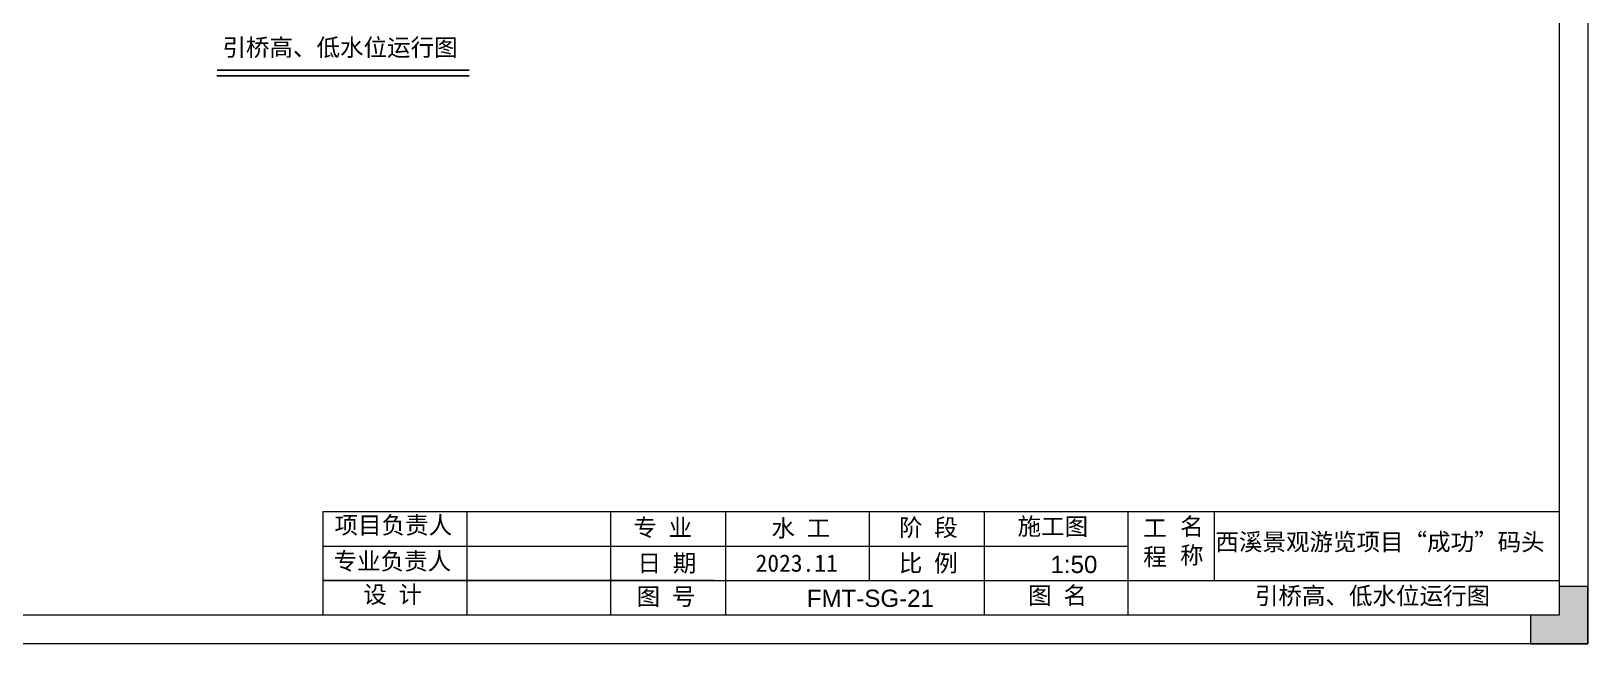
# Model space of a CAD drawing. Header units: millimetres. Extents: x 4 to 2106212, y -117026 to 198097.
# Drawn here: x 1930065 to 1943603, y 175151 to 180477 of the extents above; entities that cross this region are included whole.
import ezdxf

# ---------------------------------------------------------------- set-up
doc = ezdxf.new("R2010")
doc.units = ezdxf.units.MM
doc.layers.add('图框', color=7, linetype='Continuous', lineweight=13)
doc.layers.add('文本', color=3, linetype='Continuous', lineweight=13)
doc.styles.add('Arial', font='arial.ttf')
doc.styles.get("Standard").update_dxf_attribs({"font": 'arial.ttf'})

# ---------------------------------------------------------------- blocks, each defined once
blk = doc.blocks.new('GW-TK')
at = {"layer": '图框', "linetype": 'Continuous', "lineweight": 0}
h = blk.add_hatch(color=256, dxfattribs=at)
h.dxf.hatch_style = 1
h.paths.add_polyline_path([(927603.55, 464418.01), (927603.55, 464428.01), (927598.55, 464428.01), (927598.55, 464423.01), (927593.55, 464423.01), (927593.55, 464418.01)])
at = {"layer": '图框', "linetype": 'Continuous'}
for p, q in [((927383.55, 464441.02), (927383.55, 464423.01)), ((927408.55, 464441.02), (927408.55, 464423.01)), ((927433.55, 464441.02), (927433.55, 464423.01)), ((927453.55, 464441.02), (927453.55, 464423.01)), ((927478.55, 464441.02), (927478.55, 464429.01)), ((927498.55, 464441.02), (927498.55, 464423.01)), ((927523.55, 464441.02), (927523.55, 464423.01)), ((927538.55, 464441.02), (927538.55, 464429.01)), ((927383.55, 464435.01), (927523.55, 464435.01)), ((927451.56, 464429.01), (927383.55, 464429.01)), ((927383.55, 464429.01), (927598.55, 464429.01))]:
    blk.add_line(p, q, dxfattribs=at)
at = {"layer": '图框'}
for points in [[(927183.55, 464715.01), (927603.55, 464715.01), (927603.55, 464418.01), (927183.55, 464418.01)], [(927188.55, 464710.01), (927598.55, 464710.01), (927598.55, 464423.01), (927188.55, 464423.01)]]:
    blk.add_lwpolyline(points, close=True, dxfattribs=at)
at = {"layer": '图框', "linetype": 'Continuous'}
blk.add_lwpolyline([(927383.55, 464441.02), (927598.55, 464441.02)], dxfattribs=at)
at = {"layer": '图框', "linetype": 'Continuous', "lineweight": 0}
blk.add_lwpolyline([(927598.55, 464428.01), (927598.55, 464423.01), (927593.55, 464423.01), (927593.55, 464418.01), (927603.55, 464418.01), (927603.55, 464428.01)], close=True, dxfattribs=at)
at = {"layer": '图框', "linetype": 'Continuous', "char_height": 3, "attachment_point": 1}
for s, width, heights, insert in [('{\\fSimSun|b0|i0|c134|p2;项目负责人}', 26.0225, [0], (927385.56, 464440.15)), ('{\\fSimSun|b0|i0|c134|p2;专 业}', 12.8345, [0], (927437.53, 464439.73)), ('{\\fSimSun|b0|i0|c134|p2;阶 段}', 17.4775, [0], (927483.73, 464439.73)), ('{\\fSimSun|b0|i0|c134|p2;工 程}', 5.2119, [0], (927526.21, 464439.66)), ('{\\fSimSun|b0|i0|c134|p2;名 称}', 5.2119, [0], (927532.62, 464439.93)), ('{\\fSimSun|b0|i0|c134|p2;专业负责人}', 24.6361, [2.04], (927385.39, 464433.9)), ('{\\fSimSun|b0|i0|c134|p2;日 期}', 11.224, [0], (927438.25, 464433.55)), ('{\\fSimSun|b0|i0|c134|p2;比 例}', 10.9146, [0], (927483.71, 464433.55)), ('{\\fSimSun|b0|i0|c134|p2;设 计}', 16.2353, [0], (927390.55, 464428.09)), ('{\\fSimSun|b0|i0|c134|p2;图 号}', 23.6261, [0], (927438.11, 464427.75)), ('{\\fSimSun|b0|i0|c134|p2;图 名}', 12.066, [0], (927506.19, 464427.94))]:
    blk.add_mtext_dynamic_manual_height_columns(s, width=width, gutter_width=17.5, heights=heights, dxfattribs=dict(at, insert=insert))
at = {"layer": '图框', "color": 3, "linetype": 'Continuous', "char_height": 3, "attachment_point": 1}
for s, width, insert in [('{\\fSimSun|b0|i0|c134|p2;水 工}', 11.224, (927461.55, 464439.63)), ('\\pt9;{\\fSimSun|b0|i0|c134|p2;施工图}', 18.6303, (927504.36, 464439.94)), ('\\pt9;{\\fSimSun|b0|i0|c134|p2;西溪景观游览项目“成功”码头}', 60.0149, (927538.77, 464437.24)), ('{\\fSimSun|b0|i0|c134|p2;2023.11}', 11.224, (927458.8, 464433.55))]:
    blk.add_mtext_dynamic_manual_height_columns(s, width=width, gutter_width=17.5, heights=[0], dxfattribs=dict(at, insert=insert))

msp = doc.modelspace()

# ---------------------------------------------------------------- linework, layer by layer
msp.add_line((1931679.7157, 180088.5108), (1933874.9011, 180088.5108))
at = {"const_width": 15}
msp.add_lwpolyline([(1931682.0522, 180138.4935), (1933877.3275, 180138.4935)], dxfattribs=at)

# ---------------------------------------------------------------- block references
at = {"layer": '文本', "xscale": 50, "yscale": 50, "zscale": 50}
msp.add_blockref('GW-TK', (-44436574.0413, -23045749.4153), dxfattribs=at)

# ---------------------------------------------------------------- texts
at = {"layer": '文本', "color": 6, "char_height": 150, "attachment_point": 1, "style": 'Arial'}
for insert in [(1931728.8191, 180411.2309), (1940707.3059, 175644.1779)]:
    msp.add_mtext_dynamic_manual_height_columns('{\\fSimSun|b0|i0|c134|p2;引桥高、低水位运行图}', width=2357.253424, gutter_width=18.75, heights=[0], dxfattribs=dict(at, insert=insert))
at = {"layer": '文本', "color": 6}
note = msp.add_mtext_dynamic_manual_height_columns('{\\C256;1:50\\P}', width=120, gutter_width=0, heights=[124.0928, 0], dxfattribs=dict(at, insert=(1938810.3643, 175916.5735), char_height=150, attachment_point=1, style='Arial'))
note = msp.add_mtext_dynamic_manual_height_columns('{\\C256;FMT-SG-21\\P}', width=120, gutter_width=0, heights=[124.0928, 0], dxfattribs=dict(at, insert=(1936691.0397, 175622.2449), char_height=150, attachment_point=1, style='Arial'))

doc.saveas('drawing.dxf')
